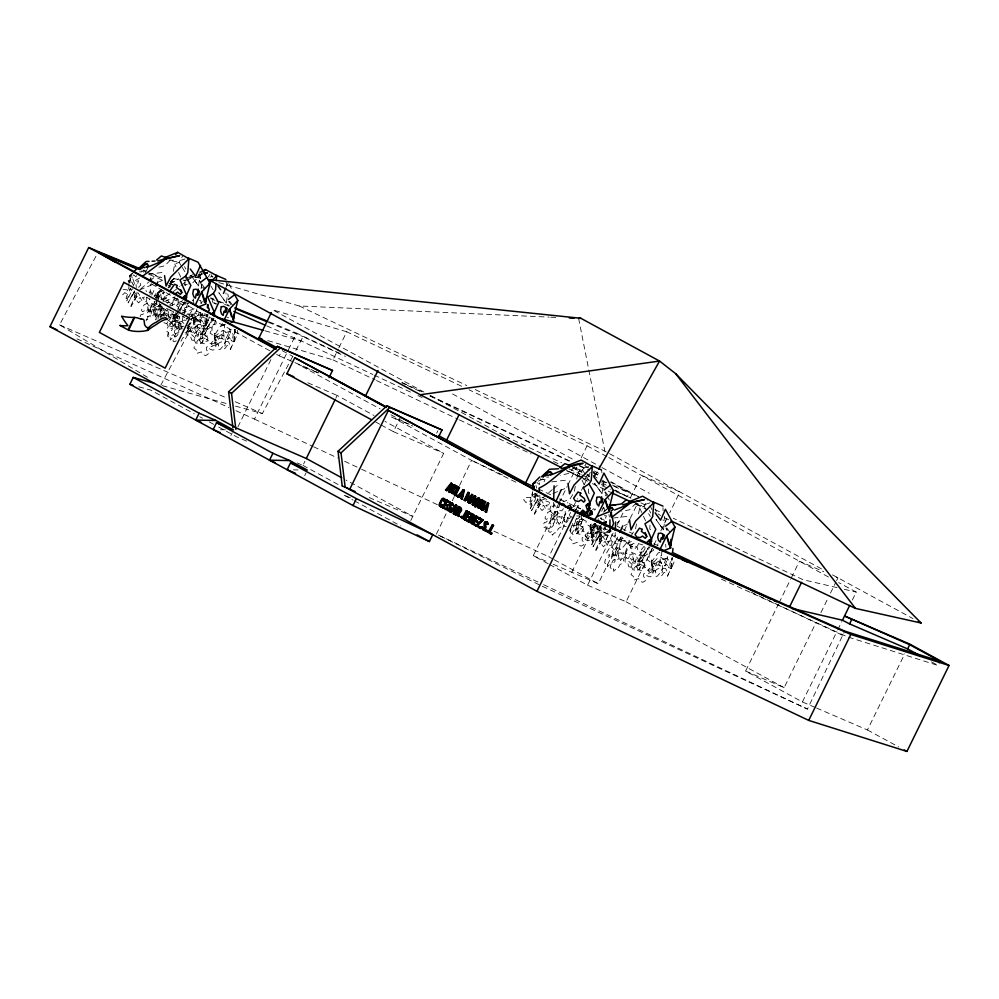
<?xml version="1.0" encoding="UTF-8"?>
<svg xmlns="http://www.w3.org/2000/svg" width="999" height="999" viewBox="0 0 999 999"><rect width="100%" height="100%" fill="white"/><g stroke="black" fill="none" stroke-linecap="round" stroke-linejoin="round"><path stroke-width="0.75" stroke-dasharray="5 3.75" d="M182.992 316.508L181.88 324.038L179.857 327.272L178.621 332.043L175.986 333.579L173.876 337.962L172.502 337.762L170.242 340.047L170.354 336.039L168.694 336.988L167.532 336.126L167.894 333.853L168.706 331.855L170.567 331.656L172.165 329.732L172.415 327.784L170.442 328.933L169.405 327.897L169.643 325.761L172.065 321.84L173.988 321.016L178.609 315.147L180.132 315.622M150.112 294.605L150.462 284.091M177.834 313.299L178.322 298.289M553.571 502.322L553.421 506.83L555.107 507.767L558.828 507.092M615.234 532.492L614.885 542.994L616.57 543.943L620.292 543.256L621.765 540.322L625.661 540.496L627.135 543.419L631.468 541.433L632.829 544.118L631.093 544.917L630.494 548.638L631.331 552.21L636.613 554.632L639.934 554.682L641.183 552.185L643.905 551.848L641.433 549.425L644.118 546.353L647.389 548.801L649.113 546.615M185.04 281.281L184.865 285.165L188.199 286.95M212.637 302.36L212.812 298.476M588.498 488.998L588.324 492.894L591.645 494.68M649.962 525.174L649.787 529.07L653.121 530.844M199.987 321.99L202.785 314.111L194.443 316.208L194.168 318.094L196.104 318.219L196.254 320.217L199.987 321.99L201.648 320.304L202.522 321.915L204.558 321.316L203.446 323.476L206.044 324.575L207.642 321.403L206.443 324.338L207.043 315.284M227.76 339.185L230.557 331.306L222.215 333.391L221.94 335.289L223.863 335.414L224.026 337.412L227.76 339.185L229.42 337.487L230.294 339.111L232.33 338.511L231.219 340.671L233.803 341.77L235.414 338.599L234.203 341.533L234.965 329.483M610.189 528.983L609.889 532.067L610.701 530.232L610.401 530.806M664.909 565.896L667.707 558.004L659.365 560.102L659.09 561.987L661.026 562.112L661.176 564.11L664.909 565.896L666.57 564.198L667.444 565.809L669.48 565.209L668.368 567.37L670.966 568.468L672.564 565.297L671.365 568.244L672.04 557.679M196.815 308.928L196.666 311.738L195.13 312.025L195.354 316.92L196.353 319.081L198.701 320.654L201.199 315.022L200.949 313.236L202.248 312.013L202.859 316.458L204.258 315.122L205.457 317.57L204.92 320.879L205.782 323.888L206.581 324.25L210.14 315.834M661.825 551.411L661.588 555.644L660.052 555.919L660.277 560.814L661.276 562.974L663.623 564.547L666.121 558.916L665.871 557.13L667.17 555.906L667.782 560.352L669.18 559.015L670.379 561.463L669.842 564.772L670.704 567.782L671.503 568.156L675.062 559.727M128.809 286.201L129.445 276.124L132.392 273.189M159.952 304.295L159.078 306.718L156.406 306.281L157.218 293.319L163.099 287.45M537.687 495.791L535.639 494.83L534.765 497.24L532.08 496.803L532.355 492.495M598.763 526.972L599.987 529.37L599.163 531.967L597.102 531.006L596.241 533.416L593.556 532.979L594.193 522.902M157.03 299.7L156.406 306.281M206.581 324.25L207.243 315.16M222.889 324.488L224.675 324.712L224.438 328.933L222.902 329.22L224.113 336.276L226.473 337.849L228.971 332.217L228.721 330.432L230.007 329.208L230.619 333.641L232.03 332.317L233.229 334.765L232.68 338.062L234.353 341.446L235.227 329.32M532.617 491.72L532.08 496.803M610.264 528.946L610.039 531.98L608.653 529.607M671.503 568.156L672.277 557.529M184.153 313.062L184.628 307.118L183.054 304.77L179.545 309.84M595.017 523.176L593.556 532.979M130.569 289.885L130.769 288.149L126.423 296.641L126.136 298.639L128.359 295.716L126.873 300.861L132.867 288.611M206.081 324.55L207.005 314.847M233.803 341.77L234.54 329.308M597.627 525.824L599.55 525.949L599.712 527.934L603.433 529.72L605.107 528.021L605.981 529.632L608.016 529.033L606.905 531.193L609.49 532.305L609.777 529.52M670.966 568.468L671.927 558.741M129.271 282.505L130.257 278.122L133.529 285.889M128.946 286.975L128.634 289.086L131.319 289.523M159.116 297.902L158.029 295.317L157.705 298.476L157.38 297.003M198.514 285.951L191.059 275.474L198.514 285.951L199.3 280.644L198.152 275.799M226.286 303.134L218.831 292.67L226.286 303.134L227.073 297.839L225.924 292.994M601.972 493.668L594.517 483.204L601.972 493.668L602.759 488.374L601.898 484.74M663.436 529.845L655.981 519.368L663.436 529.845L664.223 524.537L663.074 519.692M174.95 296.703L172.502 302.235L170.017 303.159L169.78 302.123L167.145 302.847L164.673 301.473L165.072 299.138L161.726 298.838L160.127 296.541L158.391 298.451L154.882 296.765M192.445 318.656L202.722 313.898L200.275 319.43L197.79 320.354L197.552 319.318L194.917 320.03L192.445 318.656L192.844 316.333L189.498 316.021M638.648 543.369L637.424 546.128L634.939 547.052L634.702 546.016L632.08 546.74L629.595 545.367L629.994 543.044L626.648 542.732L625.049 540.434L623.314 542.345L617.432 539.572L615.609 535.077L614.048 536.5L610.826 534.428L608.279 535.564L603.408 533.566L603.483 531.281L605.731 528.821L605.069 526.948M157.929 319.081L158.966 314.385L161.064 311.126L160.664 307.879L161.875 305.806M163.786 290.634L163.761 294.081L161.413 292.083L160.627 293.331L161.613 300.262M600.936 517.345L601.46 519.455M171.578 280.095L170.717 284.478L168.531 288.074M173.302 271.353L174.75 264.061L179.121 262.275L182.717 255.931M201.074 288.536L201.948 284.166M575.324 486.363L574.163 492.195L569.817 499.388L562.787 501.91M576.76 479.07L578.209 471.778L582.567 470.005L586.163 463.661M636.5 523.988L635.639 528.371L631.281 535.564M638.523 513.786L639.672 507.954L644.043 506.181L647.639 499.825M591.445 533.816L592.207 530.519L590.434 530.981L590.646 528.221L594.792 526.148L594.904 529.083L597.502 528.771L598.389 531.967L595.104 533.191L592.095 537.037L590.409 535.551L587.15 537.212L585.089 535.576L585.864 533.99L587.474 533.391M163.511 300.087L163.948 298.738L166.371 297.852L165.297 301.198L167.919 300.249L168.581 302.123L167.083 303.758M601.098 525.437L600.661 526.785L594.542 530.944L591.82 529.695L591.333 528.034L593.256 525.936L593.169 524.363L595.516 524.188M176.149 311.875L175.412 314.173L171.129 315.259L170.192 319.068L166.209 322.39L168.282 326.411L166.071 330.744L168.381 332.467L168.956 336.251L173.701 334.677L175.037 337.2L177.797 338.399M603.433 529.72L604.37 527.097M180.981 341.346L182.717 337.949L185.702 336.276L186.738 331.581L188.836 328.321L188.436 325.075L189.648 323.002M146.104 320.766L148.214 316.383L150.861 314.847L152.098 310.077L154.108 306.855L154.021 303.459L155.207 301.398M162.837 300.974L164.51 296.728L160.914 299.775M191.159 316.745L192.27 313.923L190.447 314.697M160.327 304.62L159.503 309.228L154.645 318.044L156.119 312.912L153.896 315.834L154.196 313.836L158.541 305.344L158.341 306.98L159.478 305.469M155.807 297.889L158.117 292.195L156.518 292.869L154.021 296.204M184.153 313.661L185.889 309.39L182.617 312.287M560.414 502.772L557.479 511.176L557.567 514.572L555.544 517.807L554.308 522.577L551.673 524.113L549.562 528.496L548.189 528.296L545.929 530.581L546.041 526.573L544.38 527.509L543.219 526.66L543.581 524.375L544.393 522.39L546.241 522.19L547.852 520.254L548.101 518.319L546.128 519.455L545.092 518.431L545.329 516.296L547.752 512.375L549.675 511.538L554.295 505.681L555.819 506.156M140.122 316.658L140.934 314.66L142.795 314.46L144.393 312.537L144.643 310.589L142.682 311.738L141.646 310.701L141.87 308.579L144.293 304.645L146.229 303.821L149.912 299.126M136.538 275.562L135.989 276.885L133.654 274.887L132.53 277.822L135.065 285.477M234.353 341.446L237.912 333.017L237.275 330.269M188.861 305.332L188.212 306.818L179.982 309.253M653.783 549.225L653.134 550.711L644.904 553.146L644.355 555.794L647.689 557.342L647.302 559.902L651.123 562.474L654.32 561.613L657.217 558.453L660.676 557.142L664.485 559.84L667.707 558.004M163.062 315.909L165.26 310.14L161.613 316.159M160.839 304.27L160.926 306.418L159.678 306.006L160.577 303.996M536.975 493.606L537.225 495.916L536.513 494.805L536.613 496.953L535.364 496.54L536.263 494.517L537.162 496.428L538.498 495.704L538.086 498.264L541.233 500.162L545.904 498.851L545.679 500.924L549.225 502.172L549.812 504.857L553.421 506.83L555.244 502.859M596.266 524.612L598.701 532.08L597.989 530.981L598.076 533.116L596.84 532.717L597.727 530.694L598.626 532.592L599.974 531.868L599.55 534.428L602.709 536.338L607.367 535.027L607.155 537.1L610.689 538.349L611.276 541.021L614.885 542.994L618.543 535.052M575.948 509.965L578.409 504.433L573.264 506.805M226.448 286.676L228.272 282.592M544.08 481.768L545.042 479.607L542.832 479.582L543.918 478.009M187.887 303.047L185.727 308.953L183.616 310.864L182.455 310.027M215.647 320.242L213.499 326.149L211.376 328.059L210.227 327.21L208.179 328.983L206.219 328.496L205.544 325.686L207.842 322.078L207.567 318.868L202.235 317.158L202.722 313.898M652.197 548.289L650.649 552.847L648.538 554.757L647.377 553.921L645.329 555.681L643.381 555.207L642.694 552.385L644.992 548.776L644.73 545.566L639.385 543.868M151.786 295.13L155.444 287.188M178.946 313.649L184.44 301.723M436.376 534.14L446.328 513.261M452.31 500.736L454.295 496.553M459.602 485.414L471.553 460.364L391.72 416.983L412.987 426.148M542.37 586.288L807.442 709.09L844.692 631.106M609.54 532.28L610.626 530.044M155.594 319.53L162.125 308.079L161.688 311.326L155.856 320.03M162.163 306.368L160.227 313.536L161.101 314.523L163.112 314.722L164.635 312.65L167.745 312.262L168.756 316.733L171.491 318.132L173.202 317.32L173.364 315.422L171.803 313.174L172.79 311.164L173.739 311.9M167.557 322.028L166.771 323.614L163.824 322.752M177.984 311.488L176.661 314.198L174.837 314.673L173.838 313.561L173.052 316.546L175.037 317.907L174.75 320.329L172.79 320.704L171.791 322.752L173.239 326.111L175.025 324.775L175.699 322.015L178.496 322.627L180.207 321.84L179.246 319.33L179.82 316.758L177.56 316.371L178.634 314.485M178.222 314.26L176.898 316.958L177.847 318.831L179.558 319.056L177.572 321.453L174.937 320.504L173.064 322.14L174.213 324.063L173.214 326.111L169.243 326.773L169.043 324.45L170.916 322.277L168.282 320.192M181.631 327.859L182.405 326.273M186.676 319.655L187.225 318.531M213.661 318.444L212.113 318.194L212 319.68L216.358 320.829L215.984 324.001L207.755 326.448L207.205 329.083L210.539 330.644L210.152 333.191L213.973 335.776L222.415 323.539M230.869 435.527L232.218 432.767M237.887 427.01L271.179 359.041M276.598 354.408L279.295 355.881L281.368 351.66M236.001 410.751L254.47 419.093L287.749 351.161M288.424 349.775L296.578 333.142L340.247 353.571M295.879 350.462L303.047 336.638L345.317 356.406M267.794 340.597L332.979 359.877L338.224 349.175M338.873 347.827L346.753 331.768L463.399 387.125M303.584 464.011L304.932 461.251M335.801 398.251L337.175 395.442L374.051 415.484M304.695 475.649L306.056 472.889M381.118 424.987L393.419 431.668L400.611 416.983M436.7 433.129L437.874 430.731M410.776 520.516L443.693 453.334L384.977 421.416M548.189 563.786L533.254 555.669L558.366 504.408M559.04 503.021L567.182 486.401M567.869 485.014L576.573 467.232M581.168 457.867L587.075 445.816L469.018 389.785M582.017 471.953L579.245 470.766L577.185 474.975L585.202 479.058L587.275 474.85L590.072 476.048M552.872 559.015L548.863 556.843L570.604 512.475M573.314 506.93L577.397 498.613M581.468 490.297L583.503 486.138M584.19 484.752L590.971 470.891M570.229 531.331L571.003 529.745L570.304 527.996M571.778 572.265L595.541 523.751M601.66 511.263L603.696 507.105M616.071 491.745L627.31 496.578L629.37 492.357L610.564 482.142M549.55 564.522L587.574 585.189L613.461 532.355M616.87 525.399L624.363 510.102M630.494 497.589L641.395 475.337L679.919 491.933L669.705 512.799M553.221 564.273L598.251 583.678L623.388 532.38M624.063 530.993L629.495 519.905M630.182 518.518L637.649 503.271M587.574 585.189L626.098 601.798L656.755 539.223M660.839 530.869L666.97 518.356M815.147 707.429L802.422 701.947L745.629 671.078L778.321 604.333M779.008 602.946L790.584 579.308M791.27 577.909L799.437 561.226L823.7 571.678M745.629 671.078L784.153 687.687L816.171 622.327M820.928 612.599L827.746 598.688M830.469 593.131L835.926 582.005M836.6 580.606L837.961 577.834L833.69 575.986M802.422 701.947L837.037 631.293M837.711 629.907L841.782 621.603M852.334 600.062L856.243 592.095L838.661 582.542M816.558 708.041L867.432 729.969L904.782 653.721M848.501 637.175L938.098 665.484L939.647 662.312M175.325 298.251L174.463 299.975L179.808 301.673L180.07 304.882L177.772 308.491M155.856 298.389L156.843 296.428L160.739 296.603L162.213 299.513L166.546 297.54L167.907 300.224L166.171 301.024M579.72 516.021L578.471 518.518L575.149 518.456L569.867 516.033L569.018 512.462M147.477 377.272L59.528 324.85L96.691 254.845M160.802 385.227L199.425 312.475L208.391 314.972M235.464 406.094L262.35 413.598L292.957 355.956M145.267 272.665L147.727 268.281M594.817 476.173L597.852 470.754M208.329 276.935L209.765 274.4M201.061 303.659L202.322 301.448M189.76 324.8L191.109 322.602M597.777 520.029L598.576 518.781M162.937 316.134L164.435 314.011L167.932 313.311L165.909 310.09L163.162 310.252L162.175 312.275L162.662 313.711L160.639 316.933L162.175 317.195M568.081 520.379L566.57 522.452L563.686 521.266L564.535 516.296L566.695 511.9L570.554 510.002M131.918 274.762L130.32 276.91L132.805 277.135L130.594 280.294L128.247 280.469L128.334 282.043M188.886 314.985L193.369 308.978M582.892 519.617L586.226 521.178L585.826 523.726L589.66 526.311L593.244 521.503M651.123 562.474L658.291 552.872L661.101 551.748M563.486 508.628L561.725 510.901L559.89 510.564L554.957 516.57L552.747 517.532L550.237 521.49L550.162 523.563L551.473 524.463L553.683 523.214L553.571 525.099L551.848 527.072L549.675 527.422L548.888 529.395L548.676 531.618L550.112 532.342L551.985 531.306L552.21 535.164L554.67 532.779L556.306 532.867L558.404 528.483L561.388 526.798L562.425 522.115L564.522 518.856L564.123 515.596L565.334 513.536L565.172 511.525M184.191 302.722L182.467 304.907L179.196 302.46L176.511 305.532L178.983 307.954L176.261 308.291M178.446 311.313L186.289 301.598M206.219 328.496L214.061 318.793M643.381 555.207L650.237 546.703M156.431 302.847L151.498 308.853L149.301 309.802L146.791 313.761L146.703 315.834L148.014 316.745L150.237 315.484L150.112 317.37L148.389 319.355L146.216 319.692M164.261 316.196L165.772 314.498L166.708 316.308L168.906 314.535L167.57 309.74L164.972 311.326L163.274 308.866L159.865 309.94L161.276 313.486L160.052 315.996L160.252 318.319M186.164 315.647L187.899 313.723M138.561 287.387L140.809 284.927L140.147 283.054L137.525 284.016L138.599 280.657L136.176 281.543L133.729 284.553M594.792 523.339L592.857 525.449L589.66 526.311M170.205 260.177L164.847 265.784L156.781 267.657M202.248 272.889L192.62 282.979L188.586 283.916M192.258 300.899L193.157 299.95M574.725 466.783L568.306 473.501L560.239 475.374M636.188 502.947L629.77 509.677L621.703 511.55M658.079 543.843L657.33 545.466M170.817 281.556L173.863 278.733L178.334 278.097M604.932 511.076L606.955 509.203M149.126 292.607L150.687 291.184L152.51 295.679L153.709 296.204L164.947 292.17M132.78 273.214L129.445 276.124L132.155 274.787M161.651 289.435L157.218 293.319L162.625 290.647M170.529 281.643L173.863 278.733L178.322 278.496M603.246 512.237L606.568 509.328M140.672 288.973L148.814 281.955M149.987 280.956L154.645 276.935M169.605 305.17L177.747 298.139M541.945 497.402L542.957 497.702L552.272 489.672M553.434 488.673L558.091 484.665M609.078 529.857L604.42 533.866L611.55 530.894M617.232 522.839L619.567 520.829M172.652 292.108L179.808 286.501M181.006 285.564L185.777 281.818M186.975 280.881L193.044 276.373M176.736 313.561L174.35 317.432L172.328 315.672L170.554 317.657L167.682 318.256M592.532 509.515L593.868 508.628L594.68 510.264L596.615 507.679L598.663 506.855M170.192 283.042L172.665 281.456L175.025 281.331M168.232 287.487L169.867 286.438M168.381 286.201L171.353 284.315L172.527 284.952M571.016 517.457L568.419 519.043L566.733 516.595L563.324 517.657L564.735 521.216L563.498 523.726L563.698 526.048L566.246 526.673M139.623 277.997L135.677 280.307L136.289 287.5M170.017 293.644L163.449 297.502L163.811 301.823M169.605 284.016L177.31 279.533M190.06 319.792L193.681 317.257L193.956 320.667L195.392 322.153L197.19 320.179L197.64 324.138L192.308 332.405L190.097 331.144L190.884 328.708L189.71 326.261L187.812 327.073M176.299 340.771L174.425 341.808L172.989 341.084L173.988 336.888L176.161 336.551L177.884 334.565L178.009 332.679L175.787 333.928L174.475 333.029L174.563 330.956L177.073 326.998L179.271 326.049L184.203 320.042L186.039 320.367M536.176 493.094L533.079 494.767L530.357 493.518L529.87 491.87M180.707 329.021L178.709 330.045L178.746 332.842M168.019 287.974L170.729 286.638M538.311 481.181L543.706 478.509M166.321 315.497L168.007 314.673L170.205 318.918M185.065 333.004L187.337 331.943L188.511 327.372L186.626 324.538M164.673 301.473L173.664 297.302M629.595 545.367L637.3 541.795M191.071 316.221L194.318 314.735L195.679 317.42L193.943 318.206L193.344 321.928L194.181 325.512L199.463 327.934L202.785 327.984L204.033 325.487L206.756 325.15L204.283 322.727L206.968 319.643L210.24 322.103L211.95 319.917L210.677 317.332M199.126 273.139L203.309 271.278M559.964 500.599L561.575 499.925M139.498 289.972L152.323 284.628M159.453 281.656L162.3 280.457M170.117 305.981L182.942 300.624M552.934 493.543L558.628 491.158M560.052 490.559L565.759 488.186M624.375 525.549L627.222 524.363M192.72 274.725L189.885 275.874L201.199 278.384M199.788 271.84L202.622 270.679M184.016 280.694L190.547 278.084M221.129 326.173L225.362 324.475M192.295 314.56L195.754 313.236L199.563 315.946L202.785 314.111M162.013 291.084L159.69 291.958L158.092 294.106L160.577 294.33L158.366 297.49L156.019 297.665M181.481 313.399L194.131 308.866M618.631 540.097L627.06 537.075M185.165 258.928L176.261 261.825L169.193 260.252M209.965 277.085L212.924 276.124M588.611 466.645L579.72 469.542L572.639 467.982M650.087 502.822L641.183 505.719L635.526 504.458M198.926 275.487L201.748 274.613M185.539 278.184L192.832 275.974M582.13 518.831L579.595 519.605L578.858 521.89L574.575 522.989L573.651 526.785L569.655 530.119L571.74 534.128L569.53 538.461L571.84 540.197L572.415 543.968L577.16 542.395L578.483 544.917L581.256 546.128L583.516 544.842L584.74 543.069L582.205 540.559L582.155 537.762L584.165 536.75L585.714 539.735L588.523 540.734L590.784 539.672L591.957 535.089L590.084 532.255L590.347 524.1L587.499 522.277M144.518 297.028L142.308 297.677L144.018 299.026L143.606 301.336L146.641 301.348L146.803 296.691M186.201 318.581L189.398 317.719M213.973 335.776L217.17 334.915L220.067 331.755L223.526 330.432L227.335 333.129L230.557 331.306M196.815 275.399L190.759 276.848L201.261 277.46L197.228 276.011M198.326 275.037L204.37 273.601M168.544 285.414L173.014 284.353M184.553 284.852L187.238 284.228M198.651 274.638L201.573 274.051M148.252 274.151L163.162 272.39M551.71 481.868L566.608 480.107M613.174 518.044L628.084 516.283M189.335 277.872L191.87 277.672M183.878 326.248L181.456 326.361L180.532 330.07L177.972 328.459L178.521 324.488L174.301 320.267L181.094 321.079L183.928 323.439M199.251 300.412L200.762 300.374L200.974 303.259M227.023 317.595L228.534 317.57M602.709 508.129L604.22 508.104L604.432 510.976M181.294 328.846L182.605 328.833M139.385 271.865L141.583 271.878M604.308 515.759L606.505 515.771L605.544 517.944L606.518 519.343M293.369 469.867L298.052 469.955M220.467 429.72L226.286 429.857M218.856 282.63L299.25 305.969L549.138 317.108M550.686 317.183L556.893 317.457M546.603 477.023L548.688 477.122M171.241 303.571L172.515 303.634L172.565 305.644M576.648 515.959L580.044 516.008L579.482 518.806L577.197 519.617L576.248 518.893L575.262 520.904L576.823 523.139L576.66 525.037L574.949 525.861L572.927 525.112L572.015 522.09M168.993 260.002L173.489 260.264M572.452 467.732L576.947 467.982L574.263 467.02M635.414 503.983L638.411 504.158L635.726 503.196M123.139 289.46L127.373 289.897L127.023 293.843L124.763 292.707L122.54 294.88L121.029 293.007M173.863 278.733L181.506 279.832M183.029 280.057L186.089 280.494M836.975 587.612L802.896 579.657L673.251 518.231M844.392 589.335L856.243 592.095M583.866 519.517L581.905 519.03L581.231 516.221M184.228 302.485L188.599 303.634M265.135 330.831L300.974 340.846L372.839 374.475M162.288 385.639L227.997 403.996M138.799 386.775L150.687 390.097L194.305 413.798M346.753 331.768L272.69 309.852L423.938 392.058M721.365 579.145L847.027 636.713M580.594 508.541L577.922 507.692L578.409 504.433M143.169 269.992L146.041 271.166M151.773 273.526L161.801 277.66M170.404 281.206L173.277 282.38M210.552 297.727L213.424 298.913M219.156 301.273L229.196 305.407M269.33 321.928L296.578 333.142M142.882 270.554L145.767 271.74M147.215 272.34L163.087 278.883M210.702 298.539L215.022 300.324M216.471 300.911L229.458 306.268M268.419 322.34L303.047 336.638M602.784 480.906L606.93 482.692M612.524 485.102L629.37 492.357M601.273 480.881L606.88 483.291M613.886 486.313L638.973 497.127M569.268 471.565L589.635 480.344M602.097 485.714L610.464 489.323M585.202 479.058L566.271 470.591M279.295 355.881L293.469 361.988M294.892 362.6L313.324 370.542M314.735 371.153L318.993 372.989M317.769 372.789L298.102 364.323L380.045 408.841M404.62 422.202L410.239 424.625M307.842 382.804L337.175 395.442M393.419 431.668L443.693 453.334M533.254 555.669L547.514 561.813M246.616 441.121L236.763 436.875L217.47 426.398M297.29 462.962L301.511 464.785M369.168 497.577L412.799 516.383L345.891 480.019M350.324 497.802L343.281 494.767L353.072 500.087M141.009 270.841L143.856 272.103M149.575 274.6L163.861 280.844M169.568 283.354L172.427 284.603M213.848 302.722L216.708 303.971M266.696 325.849L300.974 340.846M542.957 497.702L546.803 499.388M59.528 324.85L226.636 397.977M235.215 401.723L262.35 413.598M76.935 338.836L228.908 407.542M157.392 304.245L154.67 302.984L154.183 301.336M166.408 308.316L171.691 310.739M402.222 382.567L421.94 391.795M430.394 395.754L571.253 461.663M579.707 465.609L589.572 470.229M401.673 382.779L405.894 384.752M407.305 385.414L421.391 392.008M429.845 395.966L570.754 461.888M579.208 465.846L586.251 469.143M374.238 375.137L412.287 392.932M417.919 395.567L422.152 397.54M505.282 436.438L561.638 462.812M572.914 468.081L581.368 472.04M254.47 419.093L312.225 446.116M313.624 446.778L337.575 457.979M344.618 461.276L360.115 468.531M361.526 469.193L437.587 504.77M493.931 531.143L548.863 556.843M502.597 475L471.553 460.364L517.569 483.029M574.55 508.928L578.783 510.926M750.911 592.082L842.619 635.314M537.962 582.03L437.787 534.802L540.958 585.626M543.606 584.69L807.442 709.09M299.25 305.969L466.82 385.577M475.274 389.585L604.832 451.136L823.426 569.929M553.483 461.476L560.526 464.81M568.98 468.818L580.257 474.163M581.655 474.825L588.711 478.171M601.386 484.178L604.208 485.514M612.662 489.522L630.981 498.201M640.846 502.872L646.478 505.544M654.932 509.552L661.975 512.887M332.979 359.877L375.137 379.895M376.536 380.557L458.054 419.243M459.453 419.905L531.131 453.921M592.407 483.616L610.701 492.295M636.013 504.295L647.265 509.64M664.148 517.644L669.78 520.317M538.299 488.923L552.385 495.604M559.428 498.938L567.882 502.947M569.293 503.608L580.569 508.953M600.299 518.306L604.52 520.304M617.207 526.311L620.029 527.647M621.428 528.321L632.704 533.666M653.846 543.681L658.066 545.679M579.245 470.766L581.93 472.127M567.607 470.854L588.249 481.53M213.749 302.959L215.971 304.146M832.517 574.875L912.961 618.593M587.075 445.816L607.442 456.88M608.803 457.617L829.195 577.397M568.156 449.188L600.611 466.82M601.96 467.557L649.288 493.281M452.559 393.956L575.174 460.589M584.715 465.771L588.798 467.994M594.255 470.954L601.061 474.662M593.643 472.34L600.324 475.961M611.001 481.768L639.035 497.002M593.094 472.652L599.812 476.298M587 474.675L589.685 476.136M601.773 482.704L607.155 485.626M615.209 490.01L627.31 496.578M931.468 661.875L938.098 665.484M430.694 395.729L509.44 438.524M282.155 350.599L293.082 356.543M390.971 414.785L403.259 421.466M269.817 350.736L199.425 312.475L150.125 283.079M375.661 422.015L379.757 424.238M554.208 559.74L598.251 583.678M867.432 729.969L898.763 747.002M626.098 601.798L784.153 687.687M302.909 465.384L339.785 485.427M199.763 416.758L202.485 418.244M209.303 421.953L216.109 425.649M354.433 500.824L400.761 525.998M146.353 297.128L149.962 299.101M165.559 309.628L162.4 307.729M169.992 310.402L173.539 311.651L174.126 314.323L179.42 317.245M599.8 526.798L602.16 528.384M658.104 513.886L660.564 515.546M592.931 475.224L597.864 478.546M182.38 315.996L184.927 317.719M537.1 482.617L539.448 484.615L539.472 481.168L541.158 479.957L540.372 478.771M186.963 327.834L188.636 329.308L191.658 325.462L194.93 324.25L194.043 321.041L191.446 321.353L191.333 318.419M178.446 308.379L179.708 309.99M666.832 528.021L670.317 532.654M605.369 491.845L608.841 496.478M229.683 301.311L233.154 305.956M205.394 288.761L199.3 280.644L204.533 289.972M145.904 290.534L146.641 291.521M644.043 506.181L650.337 516.508M582.567 470.005L588.873 480.344M210.826 285.939L213.187 289.81M179.121 262.275L181.481 266.159M182.268 267.445L185.414 272.615M667.419 530.319L666.058 527.947L666.97 532.03M607.305 496.515L604.595 491.783L605.494 495.854M607.979 497.702L609.34 500.062M230.944 304.795L228.908 301.248L229.807 305.319M649.425 510.489L650.736 512.949M587.961 474.313L589.26 476.773M184.503 266.596L185.814 269.056M228.971 283.941L231.793 289.335M188.511 313.798L189.985 316.708M639.672 507.954L642.869 514.947M643.506 516.346L646.703 523.339M578.209 471.778L579.482 474.575M582.042 480.169L585.239 487.162M174.75 264.061L176.024 266.858M178.584 272.452L181.781 279.445M650.062 505.419L651.885 509.602M211.089 274.525L212.3 277.31M655.381 509.015L656.318 511.875M593.443 471.416L594.855 475.711M535.988 485.539L536.638 488.174M201.136 284.053L202.048 288.124M578.621 318.419L604.832 451.136M608.903 514.423L609.427 517.132M234.266 329.32L234.777 332.03M595.416 523.551L596.84 532.717M534.89 493.481L535.364 496.54M158.029 295.317L158.978 301.423M159.216 302.959L159.678 306.006M130.257 278.122L130.969 282.705M193.194 298.776L193.843 303.234M664.422 516.308L665.646 525.037M601.535 469.955L601.935 472.864M602.959 480.144L603.983 487.412M226.049 280.881L226.86 286.701M227.884 293.968L228.296 296.878M199.713 273.876L200.524 279.695M600.724 525.649L601.585 535.714M539.747 495.229L540.122 499.55M665.684 544.268L665.896 547.152M131.606 289.785L131.618 290.771M663.011 507.629L663.024 510.651M613.686 569.168L613.673 571.341L616.133 568.955L617.769 569.043L619.88 564.66L622.852 562.974L623.888 558.291L625.986 555.019L625.586 551.773L629.432 540.621L627.597 541.396L623.189 547.077L621.353 546.74L616.42 552.747L614.223 553.696L611.713 557.667L611.625 559.727L612.936 560.639L615.159 559.378L615.034 561.263L613.311 563.249L611.151 563.586L610.139 567.782L611.575 568.518L613.448 567.469L613.686 569.168M204.358 325.474L203.796 328.271L201.511 329.083L200.562 328.359L199.575 330.369L201.136 332.617L200.974 334.515L199.263 335.327L196.528 333.928L195.517 329.458L192.395 329.845L190.884 331.918L187.999 330.731L188.861 325.761L191.009 321.366L194.867 319.468L194.58 322.165L197.053 322.565L199.013 320.766L200.287 320.829L200.961 325.424L204.358 325.474M641.52 552.172L640.958 554.982L638.661 555.794L637.712 555.057L636.725 557.067L638.286 559.315L638.124 561.213L636.413 562.025L633.678 560.626L632.667 556.156L629.557 556.543L628.034 558.616L625.149 557.442L626.011 552.472L628.159 548.064L632.017 546.166L631.73 548.876L634.203 549.263L636.163 547.464L637.437 547.539L638.111 552.122L641.52 552.172M620.142 543.206L619.03 550.749L617.02 553.97L615.784 558.753L613.136 560.277L611.026 564.66L609.652 564.46L607.404 566.758L607.504 562.737L605.844 563.686L604.695 562.837L605.044 560.551L605.856 558.553L607.717 558.366L609.315 556.431L609.565 554.495L607.604 555.631L606.568 554.595L606.793 552.472L609.215 548.538L611.151 547.714L615.759 541.845L617.282 542.32L621.44 536.763L623.039 536.088L620.142 543.206M206.98 329.333L205.332 333.566L207.592 333.953L207.018 336.513L207.979 339.036L206.269 339.822L203.471 339.21L202.797 341.97L201.011 343.306L197.015 343.956L196.815 341.633L198.676 339.473L196.054 337.387L195.454 335.452L198.326 334.84L200.1 332.867L202.123 334.628L203.346 331.593L204.508 330.756L205.981 331.443L204.658 334.153L205.619 336.014L207.317 336.251L205.344 338.649L202.71 337.699L200.836 339.335L201.985 341.246L200.986 343.294L199.563 339.935L200.562 337.899L202.522 337.525L202.797 335.09L200.824 333.741L201.611 330.756L202.61 331.868L204.433 331.381L205.757 328.683L206.98 329.333M582.667 519.867L581.006 524.1L583.279 524.487L582.704 527.047L583.666 529.557L581.955 530.357L579.158 529.732L578.483 532.492L576.698 533.828L575.249 530.469L576.248 528.421L578.209 528.059L578.483 525.624L576.51 524.275L577.285 521.278L578.296 522.402L580.119 521.915L581.443 519.218L582.667 519.867M644.13 556.043L642.482 560.264L644.742 560.651L644.168 563.224L645.129 565.734L643.418 566.52L640.621 565.909L639.947 568.668L638.161 570.004L634.165 570.666L633.978 568.344L635.839 566.171L633.216 564.098L632.604 562.15L635.476 561.55L637.25 559.577L639.273 561.326L640.496 558.291L641.658 557.454L643.144 558.154L641.82 560.851L642.769 562.724L644.48 562.949L642.494 565.347L639.86 564.398L637.986 566.033L639.135 567.956L638.136 570.004L636.713 566.645L637.712 564.597L639.672 564.223L639.959 561.8L637.974 560.439L638.761 557.454L639.76 558.578L641.583 558.091L642.906 555.382L644.13 556.043M214.673 333.579L214.398 341.72L216.284 344.555L215.097 349.138L212.837 350.199L210.027 349.213L208.479 346.216L206.481 347.24L206.518 350.037L209.053 352.535L207.829 354.32L205.569 355.594L202.797 354.383L201.473 351.873L196.728 353.446L196.154 349.662L193.843 347.927L196.054 343.594L193.968 339.585L197.964 336.263L198.888 332.455L203.172 331.368L203.921 329.071L206.443 328.309L210.826 321.965L212.387 324.313L211.813 331.743L214.673 333.579M651.823 560.277L651.548 568.431L653.433 571.266L652.26 575.836L649.999 576.898L647.177 575.911L645.629 572.927L643.631 573.938L643.668 576.735L646.203 579.233L644.979 581.018L642.719 582.305L639.959 581.093L638.623 578.571L633.878 580.144L633.304 576.361L630.993 574.637L633.204 570.304L631.131 566.283L635.114 562.961L636.051 559.165L640.334 558.066L641.071 555.781L643.593 555.007L647.976 548.663L649.55 551.011L648.963 558.453L651.823 560.277M530.369 507.692L530.332 508.578L535.189 499.762L536.076 494.53L534.015 497.602L534.228 495.866L529.87 504.37L529.582 506.368L531.805 503.446L530.369 507.692M591.833 543.856L591.795 544.755L596.665 535.926L597.539 530.706L595.491 533.778L595.704 532.042L591.346 540.534L591.058 542.532L593.281 539.61L591.833 543.856M214.96 337.687L214.748 340.447L216.521 339.985L215.772 343.281L210.177 343.469L209.403 345.042L211.463 346.69L214.723 345.017L216.408 346.503L219.43 342.657L222.702 341.433L221.815 338.236L219.218 338.549L219.106 335.614L214.96 337.687M652.122 564.398L651.897 567.145L653.671 566.683L652.921 569.992L647.327 570.167L646.553 571.753L648.613 573.389L651.885 571.728L653.558 573.214L656.58 569.368L659.852 568.144L658.965 564.934L656.368 565.247L656.256 562.325L652.122 564.398M155.145 307.093L154.783 311.026L152.535 309.902L150.312 312.075L148.052 309.265L148.851 306.805L155.145 307.093M530.831 497.627L530.469 501.56L528.221 500.437L525.998 502.597L523.738 499.8L524.537 497.34L530.831 497.627M592.295 533.791L591.945 537.737L589.685 536.6L587.462 538.773L585.202 535.976L586.001 533.503L592.295 533.791M150.749 307.292L150.2 311.263L152.76 312.874L153.684 309.166L156.106 309.053L157.105 307.03L153.322 303.883L146.528 303.072L150.749 307.292M554.208 515.022L553.658 518.993L556.218 520.604L557.142 516.883L559.565 516.783L560.551 514.76L556.78 511.613L549.974 510.801L554.208 515.022M615.671 551.198L615.122 555.157L617.682 556.78L618.606 553.059L621.028 552.959L622.027 550.924L618.244 547.777L611.45 546.965L615.671 551.198M222.09 335.302L221.716 337.862L223.152 339.348L224.962 337.375L225.412 341.333L223.252 345.729L220.08 349.588L218.968 349.613L217.869 348.326L218.656 345.904L217.482 343.456L213.786 345.679L211.501 344.655L211.288 342.919L212.575 341.571L214.922 341.196L215.909 339.185L214.935 338.986L214.448 336.85L216.196 334.615L217.832 336.988L221.453 334.453L222.09 335.302M597.777 525.836L597.402 528.396L598.838 529.87L600.649 527.909L601.086 531.868L598.938 536.263L595.766 540.122L594.655 540.147L593.556 538.861L594.343 536.438L593.156 533.99L589.472 536.201L587.187 535.189L586.975 533.454L588.261 532.092L590.609 531.73L591.583 529.72L590.621 529.52L590.134 527.372L591.883 525.149L593.506 527.509L597.127 524.987L597.777 525.836M659.253 562L658.878 564.56L660.314 566.046L662.112 564.073L662.562 568.031L660.401 572.439L657.23 576.298L656.118 576.323L655.032 575.037L655.806 572.614L654.632 570.154L650.936 572.377L648.651 571.366L648.438 569.617L649.725 568.269L652.072 567.894L653.059 565.884L652.085 565.696L651.598 563.548L653.358 561.313L654.982 563.686L658.603 561.151L659.253 562M131.156 305.394L130.981 306.568L134.877 300.349L137.5 292.957L135.065 296.241L131.156 305.394M534.615 513.124L534.428 514.285L538.336 508.066L540.946 500.674L538.511 503.971L534.615 513.124M596.078 549.288L595.904 550.461L599.8 544.243L602.422 536.85L599.987 540.134L596.078 549.288M174.887 315.684L174.413 318.531L171.378 318.531L171.791 316.208L170.08 314.872L174.563 313.886L174.887 315.684M550.574 506.218L550.099 509.065L547.052 509.053L547.464 506.743L545.766 505.407L550.249 504.42L550.574 506.218M612.037 542.382L611.563 545.242L608.528 545.229L608.94 542.919L607.23 541.57L611.725 540.584L612.037 542.382M174.9 323.464L174.363 326.061L176.973 326.611L176.935 324.3L180.682 323.664L178.921 322.252L179.458 319.643L177.135 318.231L176.523 316.508L174.825 318.256L174.862 321.154L171.703 321.765L172.028 323.788L174.9 323.464M202.672 340.647L202.135 343.256L204.745 343.806L204.708 341.496L208.454 340.859L206.693 339.435L207.23 336.825L204.907 335.414L204.296 333.691L202.597 335.452L202.635 338.336L199.475 338.961L199.788 340.984L202.672 340.647M578.359 531.181L577.822 533.791L580.431 534.328L580.394 532.017L584.14 531.393L582.38 529.97L582.917 527.36L580.581 525.949L579.982 524.225L578.284 525.986L578.321 528.871L575.162 529.495L575.474 531.518L578.359 531.181M639.822 567.357L639.285 569.967L641.895 570.504L641.857 568.194L645.604 567.557L643.843 566.146L644.38 563.536L642.057 562.125L641.445 560.402L639.747 562.15L639.797 565.047L636.625 565.671L636.95 567.682L639.822 567.357M215.584 339.61L214.922 342.507L217.532 341.995L218.881 339.785L216.533 336.026L214.061 338.961L215.584 339.61M591.271 530.132L590.609 533.041L593.219 532.517L594.567 530.319L592.22 526.548L589.747 529.495L591.271 530.132M652.734 566.308L652.072 569.205L654.682 568.693L656.031 566.495L653.683 562.724L651.223 565.671L652.734 566.308M203.621 329.62L202.497 332.355L204.97 327.435L203.621 329.62M231.393 346.815L230.27 349.538L232.742 344.63L231.393 346.815M607.067 537.35L605.956 540.072L608.428 535.152L607.067 537.35M668.543 573.513L667.419 576.248L669.892 571.328L668.543 573.513M157.155 314.722L155.619 316.733L155.095 314.835L153.634 317.02L152.647 315.896L154.071 314.26L153.521 311.651L154.833 311.651L156.294 309.465L158.953 308.903L156.518 313.199L157.155 314.722M560.601 522.44L559.078 524.45L558.553 522.552L557.092 524.737L556.106 523.626L557.529 521.99L556.98 519.38L558.291 519.368L559.752 517.195L562.412 516.633L559.977 520.916L560.601 522.44M622.077 558.616L620.541 560.626L620.017 558.728L618.556 560.914L617.569 559.802L619.005 558.154L618.443 555.544L619.755 555.544L621.216 553.359L623.875 552.797L621.44 557.092L622.077 558.616M134.565 291.908L128.097 302.834L134.353 290.884L133.491 293.207L134.565 291.908M538.024 499.637L531.543 510.564L537.799 498.613L536.95 500.924L538.024 499.637M599.487 535.801L593.019 546.74L599.275 534.777L598.413 537.1L599.487 535.801M150.537 310.289L149.088 312.262L148.801 310.264L147.39 312.412L146.653 311.201L147.977 309.603L147.715 306.868L148.814 306.943L150.212 304.795L151.411 305.232L152.497 304.395L150.125 308.666L150.537 310.289M178.309 327.485L176.86 329.458L176.561 327.46L175.162 329.608L174.425 328.384L175.749 326.798L175.487 324.051L176.586 324.138L177.984 321.99L179.183 322.427L180.27 321.591L177.897 325.861L178.309 327.485M553.983 518.006L552.547 519.98L552.247 517.981L550.849 520.142L550.099 518.918L551.436 517.32L551.173 514.585L552.272 514.672L553.671 512.512L554.87 512.962L555.956 512.125L553.571 516.396L553.983 518.006M615.459 554.183L614.01 556.156L613.723 554.158L612.312 556.306L611.575 555.094L612.899 553.496L612.637 550.761L613.736 550.836L615.147 548.688L616.333 549.125L617.419 548.301L615.047 552.559L615.459 554.183M173.314 318.956L172.34 321.79L173.951 321.066L175.187 318.843L174.613 315.434L172.577 318.469L173.314 318.956M201.086 336.151L200.1 338.986L201.723 338.261L202.947 336.039L202.385 332.63L200.349 335.664L201.086 336.151M576.773 526.673L575.786 529.507L577.397 528.796L578.633 526.56L578.071 523.164L576.036 526.198L576.773 526.673M638.236 562.849L637.262 565.684L638.873 564.959L640.109 562.737L639.535 559.328L637.499 562.362L638.236 562.849M579.033 522.115L577.809 525.149L575.774 523.401L574.013 525.374L571.141 525.973L571.74 527.922L574.363 530.007L572.502 532.167L572.702 534.49L576.66 533.828L577.672 531.78L576.523 529.87L578.384 528.221L581.031 529.183L583.004 526.773L581.293 526.548L580.344 524.675L581.668 521.977L580.194 521.291L579.033 522.115M135.402 293.057L134.403 295.092L134.89 296.528L132.867 299.737L134.415 300L136.663 296.815L140.16 296.116L138.137 292.894L135.402 293.057M189.048 330.681L187.824 333.191L188.012 335.514L190.559 336.139L191.583 339.935L194.543 340.796L195.317 339.223L194.618 337.462L191.271 334.24L193.544 331.693L194.468 333.504L196.678 331.73L196.491 328.846L195.342 326.935L192.732 328.521L191.046 326.061L187.637 327.123L189.048 330.681M198.127 324.338L197.128 326.361L197.54 327.947L195.542 331.106L196.978 331.581L199.201 328.484L202.485 328.184L200.699 324.513L198.127 324.338M225.886 341.533L224.9 343.556L225.312 345.142L223.314 348.301L224.75 348.776L226.973 345.679L230.257 345.379L228.459 341.708L225.886 341.533M538.848 500.786L537.862 502.809L538.336 504.245L536.313 507.455L537.862 507.729L540.122 504.532L543.606 503.846L541.595 500.624L538.848 500.786M601.573 532.055L600.586 534.09L600.986 535.676L599 538.823L600.436 539.31L602.647 536.201L605.943 535.914L604.145 532.23L601.573 532.055M600.324 536.95L599.325 538.985L599.812 540.422L597.789 543.631L599.338 543.893L601.585 540.709L605.082 540.009L603.059 536.788L600.324 536.95M626.198 557.38L624.974 559.89L625.174 562.212L627.709 562.837L628.746 566.645L631.693 567.507L632.479 565.921L631.78 564.173L628.421 560.938L630.694 558.391L631.63 560.202L633.828 558.441L633.641 555.544L632.492 553.633L629.894 555.219L628.196 552.759L624.787 553.833L626.198 557.38M663.049 568.231L662.05 570.254L662.462 571.84L660.464 574.999L661.912 575.474L664.123 572.377L667.407 572.077L665.621 568.406L663.049 568.231M140.197 301.136L138.574 302.872L136.538 300.399L140.235 297.477L142.445 301.723L140.197 301.136M543.656 508.866L542.032 510.589L539.984 508.129L543.693 505.207L545.891 509.44L543.656 508.866M605.119 545.029L603.508 546.765L601.46 544.293L605.157 541.371L607.367 545.616L605.119 545.029"/><path stroke-width="1.5" d="M150.562 281.094L150.662 278.097M553.671 499.325L554.108 485.814M615.334 529.495L615.584 521.99M207.43 307.804L207.58 304.807M610.876 515.521L611.026 512.537L613.598 523.551L611.825 527.772M532.542 489.61L532.904 483.853L539.76 477.01M207.792 307.58L208.004 304.545M611.138 516.808L611.463 512.262M672.714 551.473L672.926 548.439M164.947 257.53L177.685 252.335L188.886 258.766L187.775 272.727L185.577 276.174L180.02 279.92L186.551 295.067L186.713 297.54L184.927 297.515L186.376 300.137M216.034 283.716L215.534 289.922L213.349 293.369L207.792 297.115L214.323 312.262L214.485 314.735L212.7 314.697M216.284 280.607L216.646 275.949L215.896 275.15L205.457 269.53L202.622 270.679M568.394 465.259L581.143 460.052L592.332 466.483L591.221 480.457L589.035 483.903L583.466 487.649L590.009 502.797L590.172 505.269L588.386 505.232L589.835 507.854L589.348 508.978L587.799 508.728L587.687 510.202L592.045 511.363L592.307 513.061L591.67 514.535L586.363 516.383M628.446 501.998L642.607 496.228L653.808 502.659L652.697 516.62L650.499 520.067L644.942 523.813L651.473 538.961L651.635 541.433L649.85 541.408L651.298 544.03L650.811 545.142M486.85 505.744L483.254 510.427L480.669 509.078L481.58 501.623M481.568 506.331L482.017 501.835L479.108 508.166L477.872 507.554L481.655 499.825L482.867 500.412L482.067 507.979M609.914 528.134L609.939 519.855M197.377 295.229L198.139 289.036M225.15 312.412L225.712 307.779M600.836 502.947L601.585 496.765M662.3 539.123L662.874 534.477M449.4 506.131C453.733 509.015 446.253 513.636 446.903 508.116L447.689 508.104C454.757 516.046 446.328 500.874 451.96 503.921M447.689 508.104L448.813 510.052M486.351 522.702C485.027 524.263 486.763 535.988 481.768 527.072L484.165 529.158L485.289 528.396M482.554 527.047L483.678 528.995M448.688 509.952C451.486 508.728 446.316 500.124 452.872 503.459L453.121 505.419L451.735 505.182C449.513 499.4 452.847 519.005 447.502 508.379L446.903 508.116M483.553 528.908C486.351 527.672 481.181 519.068 487.737 522.402L487.987 524.375L486.6 524.138L486.213 522.602M458.741 516.421L457.392 515.759L458.091 511.688L458.828 511.775L458.741 516.421L460.202 511.313A5.257 3.846 -66.7 0 0 461.001 509.715L460.239 507.504M472.14 519.018L472.052 523.663L472.739 519.28L471.403 518.931L470.704 522.989L472.052 523.663M453.121 505.419L452.272 503.196M487.987 524.375L487.137 522.14M471.54 521.89L471.403 518.931M473.863 498.688L470.267 503.371L467.669 502.022L470.666 495.891L471.278 496.153L467.607 500.499L466.533 499.987L467.782 494.33L468.394 494.58L465.384 500.711L464.148 500.112L467.944 492.37L469.168 492.969L468.019 499.063L467.42 498.801L468.568 492.719M467.632 497.627L468.394 494.58M482.255 527.897L481.768 527.072M205.294 302.497L210.04 283.229L198.077 262.225L188.124 257.954M233.067 319.692L237.812 300.424L233.204 292.045M452.285 483.791L451.673 483.541L449.55 492.17L450.149 492.432L452.285 483.791L451.011 483.179L445.554 490.01L446.878 490.646L451.361 484.802L446.266 490.397M454.021 513.923L456.143 505.282M455.831 506.555L451.348 512.4L450.025 511.75L455.482 504.92L456.755 505.544L454.62 514.185L453.309 513.536L455.232 506.293L455.831 506.555L453.921 513.798M464.373 490.372L463.773 490.109L461.65 498.751L462.25 499.013L464.373 490.372L463.111 489.747L457.654 496.578M472.952 504.895L475.074 496.253M470.267 503.371L469.667 503.109L474.163 497.252L472.24 504.507L473.551 505.157L475.674 496.515L474.413 495.891L468.956 502.722M485.926 511.95L488.061 503.309L488.661 503.571L486.538 512.212L485.227 511.563L487.15 504.308L482.654 510.164M608.753 510.227L613.498 490.946L603.945 473.126L599.1 483.991L593.681 476.66M669.854 547.877L674.962 527.122L665.421 509.29L660.576 520.167L655.144 512.837M450.149 492.432L448.838 491.783L450.761 484.54M451.361 484.802L449.438 492.045L448.838 491.783M460.939 498.364L462.862 491.121L463.461 491.371L461.538 498.626L460.939 498.364L462.25 499.013M472.839 504.77L474.388 498.963M485.826 511.825L487.362 506.018M478.384 503.658L476.81 502.872L477.235 502.01L479.47 503.159C468.756 517.095 478.558 487.412 480.107 501.735L478.808 501.098C479.258 495.516 472.352 504.545 475.786 506.468M479.408 501.361C479.495 494.443 472.539 509.09 477.947 504.57M467.008 500.237L470.666 495.891M443.693 501.286L444.955 501.91L445.317 500.561A2.173 1.586 -66.7 0 0 444.88 499.075L443.369 498.339A2.21 1.611 -66.7 0 0 441.895 498.876L439.135 504.495A2.21 1.611 -66.7 0 0 439.572 506.081L441.071 506.843A2.16 1.573 -66.7 0 0 442.47 506.368L443.306 505.269L442.045 504.645C438.511 507.729 440.559 500.174 442.495 499.138A2.21 1.611 -66.7 0 1 443.968 498.588L444.268 498.813A2.173 1.586 -66.7 0 1 444.717 500.299L444.355 501.648C443.881 497.165 440.022 501.173 439.747 504.757A2.21 1.611 -66.7 0 0 440.172 506.343L440.596 506.668M444.443 501.111L444.955 501.91M479.508 501.473L479.882 499.5L479.021 498.301M604.845 525.774L606.243 521.84L600.674 523.226M449.413 504.92L450.561 503.109L452.372 503.071M485.489 528.171C486.226 526.248 482.28 521.178 487.1 523.101M200.499 265.397L195.654 276.273L190.222 268.931M223.426 293.469L225.849 288.024M591.333 510.764L589.722 514.747M156.056 285.864L157.879 281.88M555.856 501.535L561.338 489.61M619.755 532.405L622.802 525.774M235.839 427.659L49.95 326.636L88.686 247.565L138.861 268.219M295.579 473.389L287.138 469.742L290.509 462.862L356.381 498.663L432.754 534.665L429.383 541.558L353.009 505.544L129.87 384.278L133.242 377.397L154.071 383.216M195.292 305.045L201.723 291.92L210.04 283.229M224.35 319.605L229.495 309.103L237.812 300.424M201.373 422.502L195.742 420.079L199.113 413.199L216.009 420.479L233.566 430.02L216.558 422.677L213.187 429.558L220.267 432.617M276.686 347.627L258.916 337.974L271.378 312.537M371.566 419.792L286.9 373.776L294.742 357.767L386.201 406.855M275.162 462.612L269.53 460.177L272.914 453.296L289.797 460.576L307.405 470.142L290.509 462.862M329.021 377.634L332.53 370.454L277.397 346.366L228.596 391.795L232.929 427.784M237.2 428.396L306.293 458.504L335.115 399.65M365.534 395.916L377.997 370.479M349.625 489.498L388.361 410.427L576.136 511.863L607.155 526.236M353.009 505.544L356.381 498.663M342.22 485.964L338.049 451.273L386.85 405.844L442.02 429.957L438.499 437.137L431.418 434.09M446.665 440.01L459.128 414.573M450.237 490.222L447.29 488.686L447.702 487.837L450.649 489.36L449.625 489.96L450.649 489.36M448.314 488.086L447.29 488.686M442.907 507.892L443.331 507.03L446.528 508.703L446.103 509.552L442.532 507.679L446.316 499.95L447.302 500.412L446.89 501.261L446.703 500.149M452.759 492.832L452.26 491.545L455.207 485.389L453.946 484.765C445.804 492.919 455.556 498.314 457.117 486.426M444.58 504.47L445.604 503.883L444.58 504.47L447.477 505.969L447.889 505.119L445.005 503.621M443.181 508.029L446.928 500.212L447.577 500.561L443.793 508.291L442.532 507.679M454.557 485.027C451.985 486.076 450.049 495.442 454.408 491.945M443.519 508.141L443.331 507.03M446.865 505.719L447.889 505.119M451.411 492.045C453.022 497.502 458.116 488.786 457.767 486.775L456.506 486.163L452.622 492.707M448.876 502.41L449.9 501.823L449.475 502.672L446.278 500.998M463.461 491.371L458.966 497.227L454.383 494.805L458.166 487.062L459.428 487.674L455.631 495.417L455.032 495.154L458.778 487.325M454.77 495.017L455.794 494.418L455.369 495.267L454.383 494.805M457.917 496.653L458.341 495.804L455.194 494.155M454.707 511.963L451.76 510.427L452.784 509.84M462.337 496.79L459.39 495.254L459.802 494.405L462.749 495.941L461.725 496.528L462.749 495.941M460.414 494.667L459.39 495.254M454.095 511.7L455.119 511.113L452.172 509.577M458.816 506.73L459.003 507.842L459.428 506.993L458.479 506.543L454.682 514.285L455.944 514.897L459.74 507.167L459.128 506.905L455.294 514.547M458.828 511.775L459.428 512.037L456.63 511.201L457.043 510.339C459.403 514.023 463.037 508.341 459.003 507.842M455.344 514.647L459.128 506.905M464.785 500.449L468.543 492.632M471.278 496.153L468.269 502.285L472.077 494.63L472.689 494.88L468.893 502.622M473.638 502.934L470.691 501.398L471.103 500.549L474.05 502.085L471.103 500.549M460.751 516.595L462.899 518.606A1.911 1.399 -66.7 0 0 463.898 518.206L467.52 511.401L466.258 510.776L462.437 517.382A1.561 1.136 -66.7 0 1 461.663 516.895L460.751 516.595L462.287 518.344A1.911 1.399 -66.7 0 0 463.299 517.944L466.87 511.038M471.715 500.811L470.691 501.398M464.985 518.793L468.181 520.467L467.769 521.328L464.185 519.455L467.982 511.713L469.23 512.325L465.447 520.067L464.56 519.655L464.985 518.793L465.172 519.917M466.233 516.246L467.257 515.646L466.233 516.246L469.13 517.744L469.555 516.883L466.658 515.384M467.982 511.713L471.553 513.586L471.141 514.448L467.944 512.774L468.356 511.925M468.581 511.975L464.797 519.705L464.185 519.455M473.026 502.672L473.451 501.823M464.835 519.805L468.631 512.075M467.944 512.774L468.956 512.175M470.529 514.185L471.553 513.586M467.994 521.515L471.79 513.786L473.051 514.398L469.255 522.14L467.994 521.515L469.255 522.14M470.966 517.832L469.942 518.431L472.427 519.642L474.125 518.818A5.257 3.846 -66.7 0 0 474.912 517.207L474.55 515.297L471.79 513.786M471.815 518.369C473.901 518.656 474.3 514.71 471.715 514.822L472.127 513.961M468.656 521.878L472.39 514.035M477.784 503.396C473.976 509.44 474.937 498.239 479.108 498.364M471.715 514.822L472.739 514.223M479.545 527.797L480.032 526.81L481.343 527.46L480.856 528.446L472.302 523.863L476.098 516.133L477.36 516.745L473.563 524.475L472.689 524.063L473.101 523.214L476.298 524.887L475.961 525.849M474.35 520.654L475.387 520.067L474.35 520.654L477.247 522.152L477.672 521.303L474.775 519.805M476.098 516.133L479.67 518.006L479.258 518.856L476.061 517.182L476.473 516.333M473.538 522.839L476.698 516.383M476.748 516.483L472.964 524.213L472.302 523.863M480.669 509.078L481.88 509.677L485.664 501.935L484.428 501.336L481.318 507.692L482.255 500.149L478.509 507.904L477.872 507.554M476.061 517.182L477.085 516.595M481.281 509.415L485.027 501.598M478.646 518.593L479.67 518.006M486.613 509.989L483.666 508.454L484.09 507.604L487.037 509.14L484.09 507.604M479.408 518.993L480.432 518.419L479.408 518.993L482.055 520.354L476.573 526.111L475.274 525.474L476.298 524.887M486.014 509.727L486.426 508.878M479.445 527.672L479.857 526.835L477.11 525.412L483.179 519.905L477.11 525.412M480.157 528.059L480.631 527.072M480.257 528.184L480.731 527.197M485.427 528.109L484.165 529.745L482.654 529.595M485.664 529.87L486.975 530.519L486.488 531.505L485.177 530.856L485.664 529.87L485.889 531.243M486.763 530.731L488.911 532.742A1.911 1.399 -66.7 0 0 489.91 532.342L493.518 525.524L492.27 524.912L488.449 531.518A1.561 1.136 -66.7 0 1 487.674 531.031L486.763 530.731L488.299 532.479A1.911 1.399 -66.7 0 0 489.298 532.08L492.869 525.174M490.084 533.528L490.571 532.529L491.87 533.179L491.396 534.165L490.084 533.528L491.396 534.165M490.784 533.903L491.171 532.792L491.87 533.179M532.654 486.251L525.611 482.917L538.736 456.131M564.984 506.368L844.692 631.106L940.159 661.263L909.677 644.692L844.53 615.996L909.54 644.005L949.05 665.484L906.942 751.435L808.715 720.404L536.962 591.308L575.699 512.237L388.361 410.427M594.13 520.304L596.815 516.695L605.182 499.637L613.498 490.946M659.577 550.249L666.645 535.814L674.962 527.122M789.772 606.443L801.585 582.342M792.082 608.466L842.469 620.217L849.737 605.369M842.469 620.217L849.587 623.9L851.648 619.692M808.715 720.404L850.836 634.452L949.05 665.484M849.587 623.9L907.616 648.913L909.677 644.692M598.613 469.405L659.552 361.051L580.869 318.294L208.441 279.608L420.304 394.755L560.714 467.295M484.59 523.139L485.751 521.865L487.237 522.015M464.098 516.683L463.037 517.644A1.561 1.136 -66.7 0 1 462.262 517.157L461.513 516.296M490.109 530.819L489.048 531.78A1.561 1.136 -66.7 0 1 488.274 531.293L487.524 530.432M581.992 515.009L583.528 512.612L583.341 510.464M583.878 516.296L586.5 512.499L588.074 514.847M458.366 496.965L462.862 491.121M455.232 506.293L450.736 512.137L451.348 512.4M446.166 490.272L451.61 483.429L451.011 483.179M458.266 496.84L463.711 490.01L463.111 489.747M456.081 505.182L450.025 511.75M475.012 496.153L469.567 502.984L467.669 502.022M482.542 510.039L487.999 503.209L481.943 509.777L483.254 510.427M584.84 515.397L588.761 510.539M208.042 311.601L209.39 310.09L208.591 307.904M467.42 498.801L472.065 494.555M175.549 254.57L177.685 252.335M203.321 271.765L205.457 269.53M170.155 290.547L174.55 284.253L177.347 285.489L176.411 287.387L180.819 290.709L181.631 292.894L180.282 294.405L177.66 292.183L175.187 293.731L172.864 293.319M133.367 272.215L136.314 269.28M476.336 525.112L481.443 520.104M188.886 258.766L170.692 277.185L166.071 286.039L164.56 275.649M208.966 283.391L216.646 275.949M592.332 466.483L574.138 484.915L569.53 493.756L568.019 483.379M653.808 502.659L635.614 521.078L630.993 529.932L629.482 519.555M235.864 429.383L231.531 393.394L280.332 347.952L332.53 370.454M345.167 487.387L341.021 452.884L389.81 407.455L442.02 429.957M541.446 476.798L549.537 469.255L558.478 468.793M608.99 507.317L611.013 505.432L621.44 503.946L626.323 499.837M156.518 260.052L161.401 255.944L168.119 258.341M559.977 467.782L564.86 463.661L571.565 466.058M162.999 259.653L179.62 255.682L166.521 258.329L142.258 276.448M567.956 467.02L583.079 463.399C564.56 463.249 554.795 481.181 539.135 488.036L539.497 492.345M612.187 516.933L631.443 502.222L644.555 499.575L627.921 503.558M200.587 282.317L206.843 277.547M228.359 299.513L234.615 294.742M604.045 490.047L610.302 485.264M665.509 526.211L671.765 521.441M182.43 297.789L186.551 295.067L190.884 285.377L185.577 276.174M211.226 314.298L214.323 312.262L218.644 302.56L213.349 293.369M140.609 269.006L143.581 267.12L144.768 267.757M545.054 476.098L547.04 474.85L548.214 475.487L551.923 473.251L550.699 471.865L548.351 471.978L544.642 474.363L543.081 477.36M145.991 267.02L148.464 265.534L147.253 264.136L144.892 264.26L141.184 266.633L139.623 269.63M610.926 510.914L613.386 509.428L612.175 508.041L609.815 508.154M146.965 263.836L137.987 269.068L146.091 261.538L149.063 261.376M542.719 476.048L550.424 471.553M609.328 509.228L611.888 507.729M147.015 267.445L162.787 260.889M532.904 483.853L535.601 482.517M550.461 475.162L566.233 468.606M569.405 508.591L571.977 507.405M566.758 506.743L569.992 505.257L571.366 507.954L569.63 508.741M197.59 307.292L206.056 303.908L201.723 291.92L204.533 302.472M231.006 322.227L233.828 321.104L229.495 309.103L231.506 316.646M596.815 516.695L609.515 511.625L605.182 499.637L607.592 508.691M614.635 510.002L627.709 504.782M662.512 551.186L670.978 547.802L666.645 535.814L669.055 544.855M461.363 516.858L462.125 516.558M487.375 530.993L488.136 530.694M596.903 521.84L599.213 520.966L603.021 523.663L606.243 521.84M157.767 260.989L166.521 258.329M561.213 468.706L569.967 466.058M622.689 504.882L631.443 502.222M204.37 273.601L207.392 272.877L204.483 273.464M420.304 394.755L659.552 361.051L675.649 373.651L921.09 623.001L855.444 608.391L671.178 520.979M578.621 318.419L580.869 318.294M152.048 261.226L155.02 261.064M611.013 505.432L615.484 505.194M141.159 319.006L142.295 319.106A3.759 2.747 -66.7 0 1 142.845 319.23A2.035 1.486 -66.7 0 1 143.756 319.905A3.759 2.747 -66.7 0 1 144.068 320.417L144.618 324.725A15.647 11.439 -66.7 0 0 146.591 327.335L148.339 327.722L146.965 330.532A65.322 47.727 -66.7 0 1 128.609 330.182L134.64 317.407L137.625 317.957A44.368 32.418 -66.7 0 0 141.159 319.006L141.546 318.993M451.735 505.182L452.51 505.169M486.6 524.138L487.375 524.113M447.502 508.379L448.289 508.366M482.367 527.335L483.154 527.31M475.699 506.393L479.47 503.159M195.742 420.079L216.009 420.479M269.53 460.177L289.797 460.576M459.115 512.4L460.814 511.575A5.257 3.846 -66.7 0 0 461.6 509.977L461.238 508.054L458.479 506.543M471.815 519.38L473.514 518.556A5.257 3.846 -66.7 0 0 474.3 516.945L473.551 514.735M560.289 504.158L564.198 504.333L565.671 507.242M569.305 318.007L573.963 318.219M459.428 512.037L458.091 511.688M472.003 519.193L472.739 519.28M458.504 511.138C460.589 511.426 460.989 507.48 458.404 507.579M217.345 317.482L263.636 330.419M129.87 384.278L132.842 385.114M208.441 279.608L212.899 280.906M258.916 337.974L261.875 338.848M234.927 307.767L267.907 321.341M139.997 269.355L98.152 252.098L115.472 262.425M235.227 308.654L266.97 321.753M215.896 275.15L225.849 279.42M591.583 465.684L601.535 469.955M653.046 501.86L662.999 506.118M286.9 373.776L293.881 376.785M481.418 501.573L482.192 501.885M477.235 502.01L477.834 502.272L476.81 502.872M458.341 495.804L457.317 496.391L458.966 497.227M469.555 516.883L468.531 517.482L469.13 517.744M477.672 521.303L476.648 521.903L477.247 522.152M446.528 508.703L445.504 509.29L446.103 509.552M468.181 520.467L467.157 521.066L467.769 521.328M481.343 527.46L479.258 526.573L478.846 527.41L480.856 528.446M342.245 485.976L355.095 491.52M136.713 268.968L98.152 252.098L275.899 348.688M233.841 311.476L265.272 325.224M575.699 512.237L850.836 634.452M49.95 326.636L57.055 329.845M609.977 527.534L615.621 530.144M581.605 512.25L584.427 513.586M673.314 555.494L678.958 558.154M681.78 559.477L687.424 562.137M612.1 492.957L631.793 502.297M589.023 512.962L591.845 514.298M672.165 552.36L770.803 599.1M773.613 600.436L776.435 601.773M559.403 503.621L562.187 504.994M445.179 504.732L447.477 505.969M918.381 621.528L921.09 623.001M907.616 648.913L920.866 656.118M277.397 346.366L280.332 347.952M386.85 405.844L389.81 407.455M328.634 375.861L385.814 406.943M438.561 435.601L525.611 482.917M294.742 357.767L386.238 407.48M88.686 247.565L275.936 349.325M453.946 484.765L455.207 485.389M456.506 486.163L457.767 486.775M458.166 487.062L459.428 487.674M467.944 492.37L469.168 492.969M471.466 494.293L472.689 494.88M474.413 495.891L475.674 496.515M481.655 499.825L482.867 500.412M484.428 501.336L485.664 501.935M487.4 502.947L488.661 503.571M478.808 501.098L480.107 501.735M447.702 487.837L450.049 489.098M459.802 494.405L462.15 495.679M466.533 499.987L467.607 500.499M478.471 507.817L479.108 508.166M445.554 490.01L446.878 490.646M464.148 500.112L465.384 500.711M472.24 504.507L473.551 505.157M485.227 511.563L486.538 512.212M446.316 499.95L449.9 501.823M455.482 504.92L456.755 505.544M466.258 510.776L467.52 511.401M479.82 518.156L483.179 519.905M492.27 524.912L493.518 525.524M446.89 501.261L449.475 502.672M468.543 513.036L471.141 514.448M472.315 515.072C476.348 515.571 472.714 521.253 470.354 517.582M476.66 517.445L479.258 518.856M480.019 519.255L482.055 520.354M904.22 749.962L906.942 751.435M443.306 505.269L442.045 504.645M453.309 513.536L455.944 514.897M485.177 530.856L486.488 531.505M228.596 391.795L231.531 393.394M338.049 451.273L341.021 452.884M306.293 458.504L341.795 477.797M346.653 487.874L536.962 591.308M133.242 377.397L199.113 413.199M216.558 422.677L272.914 453.296M417.12 534.89L429.383 541.558M490.571 532.529L491.271 532.917M581.618 514.872L579.969 513.261L582.642 510.177L585.926 512.637L587.637 510.452L585.876 505.506L590.009 502.797L594.33 493.094L589.035 483.903M482.867 529.582L482.367 528.858M675.649 373.651L855.444 608.391M217.994 286.126L220.704 289.797M563.586 504.258L565.184 506.555M444.418 500.062C441.57 497.564 438.698 508.591 442.657 504.907L441.87 506.106A2.16 1.573 -66.7 0 1 440.472 506.58M650.499 520.067L655.806 529.27L651.473 538.961L647.352 541.683L647.827 544.03M484.265 525.087L485.539 527.06M645.104 532.492L646.94 536.388M648.763 540.297L651.211 545.491L650.012 539.585M587.3 504.12L589.747 509.328L588.536 503.409M180.794 289.897L182.018 292.495M183.841 296.403L185.677 300.299M533.066 487.537L533.379 489.011L533.716 485.851L534.428 490.434M212.862 312.887L213.461 315.834M185.09 295.692L185.989 300.125M670.903 539.335L671.078 545.529M609.477 504.707L609.615 509.353M233.791 314.185L233.928 318.831M206.069 298.539L206.156 301.636M193.519 289.598L192.795 293.531L193.794 296.74L195.417 298.202L196.229 294.031L198.514 294.892L199.463 291.171L196.029 289.186L193.519 289.598M221.291 306.78L220.567 310.726L221.566 313.936L223.189 315.397L224.001 311.226L226.286 312.088L227.235 308.366L223.801 306.381L221.291 306.78M596.977 497.315L596.253 501.261L597.252 504.458L598.863 505.931L599.687 501.76L601.972 502.609L602.921 498.888L599.487 496.915L596.977 497.315M658.441 533.491L657.717 537.437L658.716 540.634L660.339 542.107L661.151 537.924L663.436 538.786L664.385 535.064L660.951 533.079L658.441 533.491M148.963 327.422L147.502 330.519A64.648 47.24 -66.7 0 1 156.181 324.65A42.27 30.882 -66.7 0 1 162.949 320.429A14.411 10.527 -66.7 0 1 167.357 319.343L165.759 317.707A37.475 27.373 -66.7 0 0 162.088 318.506A45.579 33.304 -66.7 0 0 156.219 322.265A19.992 14.61 -66.7 0 0 148.963 327.422M123.888 282.367L99.376 332.392L165.185 368.156L189.685 318.132L123.888 282.367M134.116 317.407L128.009 329.857L119.805 325.399A51.461 37.6 -66.7 0 0 127.959 325.637A106.019 77.46 -66.7 0 1 121.553 316.196A100.412 73.364 -66.7 0 0 134.116 317.407M580.794 493.219L579.87 495.104L584.278 498.439L585.077 500.624L583.728 502.122L581.118 499.9L578.633 501.461L575.162 500.836L573.613 498.276L577.996 491.983L580.794 493.219M642.27 529.383L641.333 531.281L645.741 534.602L646.553 536.788L645.204 538.299L642.582 536.076L640.109 537.624L636.625 537.012L635.077 534.44L639.472 528.146L642.27 529.383"/></g></svg>
